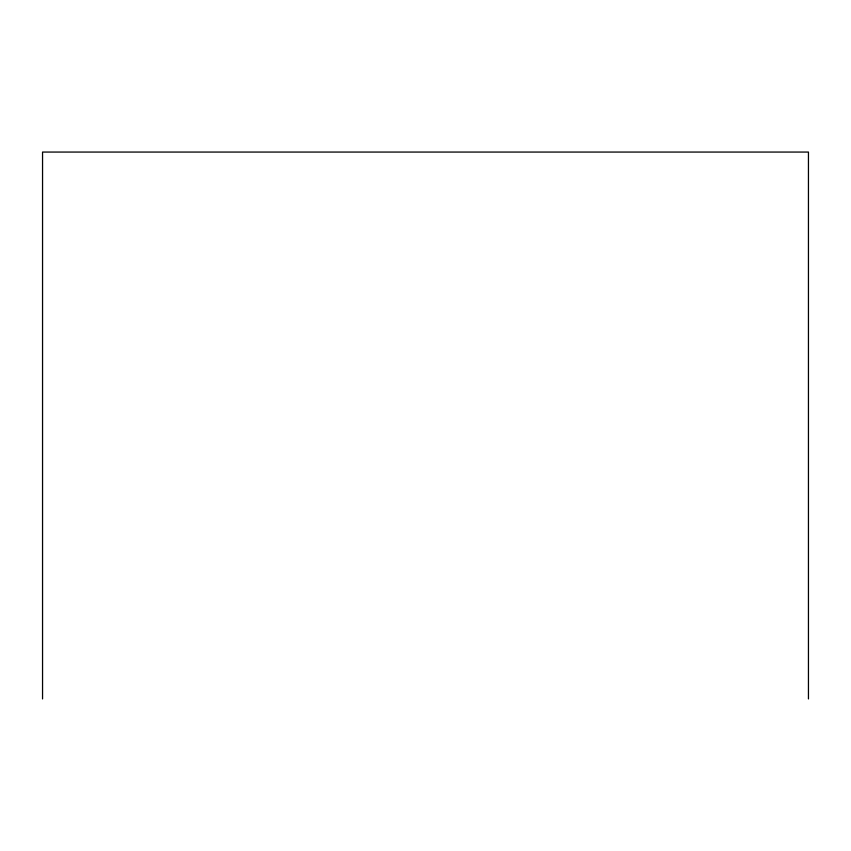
<?xml version="1.0" encoding="UTF-8"?>
<svg xmlns="http://www.w3.org/2000/svg" width="851" height="851" viewBox="0 0 851 851"><rect width="100%" height="100%" fill="white"/><g stroke="black" fill="none" stroke-linecap="round" stroke-linejoin="round"><path stroke-width="1.28" d="M808.45 698.937L808.45 152.063L42.55 152.063L42.55 698.937"/></g></svg>
